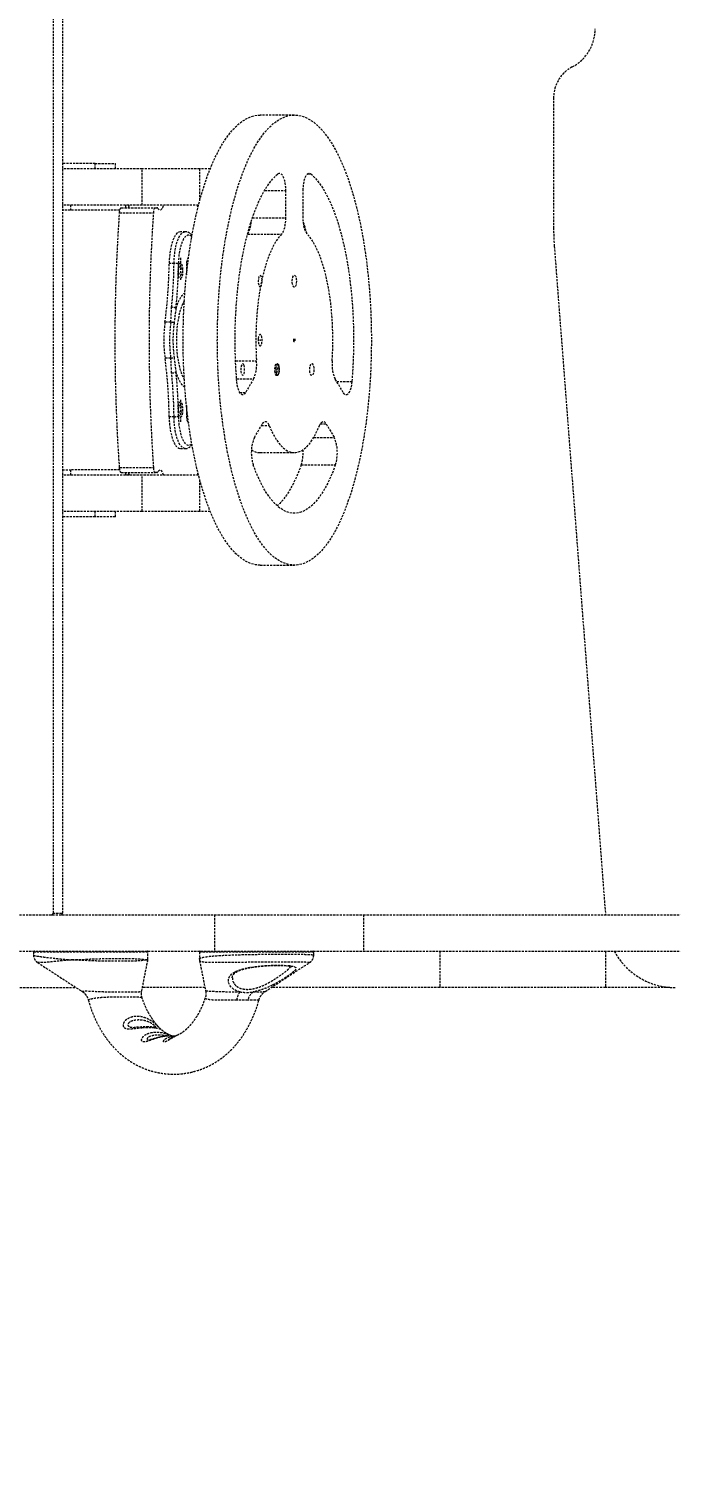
# Model space of a CAD drawing. Header units: millimetres. Extents: x -468 to 5922, y -120 to 5313.
# Drawn here: x 2694 to 3067, y 2125 to 2954 of the extents above; entities that cross this region are included whole.
import ezdxf

# ---------------------------------------------------------------- set-up
doc = ezdxf.new("R2010")
doc.units = ezdxf.units.MM
doc.linetypes.add('HIDDEN', pattern=[1.905, 1.27, -0.635])
doc.layers.add('DIKOM_ОБЬЕКТ', color=7, linetype='Continuous')
doc.layers.add('DIKOM_РАЗМЕР_ЗОНА', color=7, linetype='Continuous')
doc.styles.add('style1', font='arialbd.ttf', dxfattribs={"width": 0.8})
doc.dimstyles.new('1-50', dxfattribs={"dimtxt": 300, "dimasz": 200, "dimexe": 100, "dimexo": 0, "dimgap": 100, "dimtad": 1, "dimtxsty": 'style1', "dimcen": 200, "dimclrd": 7, "dimclre": 7, "dimclrt": 7, "dimadec": 1, "dimazin": 2, "dimtfac": 1, "dimtmove": 0, "dimatfit": 2, "dimfxl": 0, "dimlwd": 25, "dimlwe": 18, "dimarcsym": 0})

# ---------------------------------------------------------------- blocks, each defined once
blk = doc.blocks.new('*D38')
at = {"layer": 'Defpoints', "color": 0, "transparency": 16777216}
for p in [(4635.22, 5313.1), (-18.18, 679.1), (4922.12, 679.1)]:
    blk.add_point(p, dxfattribs=at)
at = {"layer": 'DIKOM_РАЗМЕР_ЗОНА', "color": 7, "lineweight": 18, "transparency": 16777216}
for p, q in [((4635.22, 5313.1), (-118.18, 5313.1)), ((4922.12, 679.1), (-118.18, 679.1))]:
    blk.add_line(p, q, dxfattribs=at)
at = {"layer": 'DIKOM_РАЗМЕР_ЗОНА', "color": 7, "lineweight": 25, "transparency": 16777216}
blk.add_line((-18.18, 5113.1), (-18.18, 879.1), dxfattribs=at)
at = {"layer": 'DIKOM_РАЗМЕР_ЗОНА', "color": 7, "transparency": 16777216}
for points in [[(-51.51, 5113.1), (15.15, 5113.1), (-18.18, 5313.1)], [(-51.51, 879.1), (15.15, 879.1), (-18.18, 679.1)]]:
    blk.add_solid(points, dxfattribs=at)
at = {"layer": 'DIKOM_РАЗМЕР_ЗОНА', "color": 7, "transparency": 16777216, "insert": (-271.35, 2810.16), "char_height": 300, "attachment_point": 5, "rotation": 90, "style": 'style1'}
blk.add_mtext('{\\fArial|b0|i0|c204|p34;4640}', dxfattribs=at)
blk = doc.blocks.new('*D41')
at = {"color": 7, "lineweight": 18, "transparency": 16777216}
for p, q in [((2007.82, 2400.1), (2007.82, 1603.72)), ((4422.12, 2400.1), (4422.12, 1603.72))]:
    blk.add_line(p, q, dxfattribs=at)
at = {"color": 7, "lineweight": 25, "transparency": 16777216}
blk.add_line((2207.82, 1703.72), (4222.12, 1703.72), dxfattribs=at)
at = {"color": 7, "transparency": 16777216}
for points in [[(2207.82, 1737.06), (2207.82, 1670.39), (2007.82, 1703.72)], [(4222.12, 1737.06), (4222.12, 1670.39), (4422.12, 1703.72)]]:
    blk.add_solid(points, dxfattribs=at)
at = {"layer": 'Defpoints', "color": 0, "transparency": 16777216}
for p in [(2007.82, 2400.1), (4422.12, 2400.1), (4422.12, 1703.72)]:
    blk.add_point(p, dxfattribs=at)
at = {"color": 7, "transparency": 16777216, "insert": (3233.45, 1956.89), "char_height": 300, "attachment_point": 5, "style": 'style1'}
blk.add_mtext('{\\fArial|b0|i0|c204|p34;2420}', dxfattribs=at)

msp = doc.modelspace()

# ---------------------------------------------------------------- linework, layer by layer
at = {"layer": 'DIKOM_ОБЬЕКТ', "color": 7, "linetype": 'HIDDEN', "lineweight": 15}
for p, q in [((2708.3, 3549.098), (2708.3, 2443.098)), ((2713.735, 3549.098), (2713.735, 2443.098)), ((2997.262, 2914.176), (2997.262, 2839.125)), ((2847.605, 2904.098), (2827.872, 2904.098)), ((2732.541, 2876.098), (2713.735, 2876.098)), ((2759.685, 2873.098), (2713.735, 2873.098)), ((2732.541, 2873.098), (2732.541, 2876.098)), ((2732.541, 2876.098), (2744.385, 2876.098)), ((2744.385, 2873.098), (2744.385, 2876.098)), ((2759.685, 2852.098), (2759.685, 2873.098)), ((2793.01, 2873.098), (2759.685, 2873.098)), ((2799.055, 2873.098), (2793.01, 2873.098)), ((2793.01, 2854.785), (2793.01, 2873.098)), ((2855.206, 2870.163), (2857.106, 2870.163)), ((2830.419, 2860.556), (2842.475, 2860.556)), ((2842.475, 2860.556), (2842.475, 2844.809)), ((2852.735, 2844.809), (2852.735, 2860.556)), ((2759.685, 2852.098), (2713.735, 2852.098)), ((2718.349, 2849.098), (2713.735, 2849.098)), ((2718.349, 2852.098), (2718.349, 2849.098)), ((2746.843, 2849.098), (2718.349, 2849.098)), ((2746.702, 2847.582), (2766.436, 2847.582)), ((2747.728, 2850.582), (2767.462, 2850.582)), ((2750.299, 2850.582), (2750.299, 2852.098)), ((2792.302, 2852.098), (2759.685, 2852.098)), ((2767.462, 2850.582), (2768.248, 2850.582)), ((2823.421, 2844.809), (2842.475, 2844.809)), ((2784.646, 2836.728), (2781.827, 2836.728)), ((2820.578, 2835.381), (2840.195, 2835.381)), ((2997.649, 2828.36), (3027.218, 2442.098)), ((2781.827, 2821.598), (2781.827, 2808.598)), ((2778.151, 2818.313), (2775.331, 2818.313)), ((2785.328, 2818.098), (2785.328, 2812.098)), ((2786.033, 2818.098), (2785.328, 2818.098)), ((2785.328, 2812.098), (2785.33, 2811.898)), ((2785.351, 2812.098), (2785.328, 2812.098)), ((2776.25, 2784.443), (2772.928, 2784.443)), ((2776.25, 2763.754), (2772.928, 2763.754)), ((2813.645, 2762.221), (2825.748, 2762.221)), ((2837.216, 2753.418), (2838.669, 2760.779)), ((2814.269, 2751.733), (2824.096, 2751.733)), ((2824.096, 2751.733), (2819.431, 2743.86)), ((2875.779, 2743.86), (2871.115, 2751.733)), ((2872.069, 2750.122), (2880.81, 2750.122)), ((2781.827, 2739.598), (2781.827, 2726.598)), ((2816.011, 2743.86), (2819.431, 2743.86)), ((2778.151, 2729.884), (2775.331, 2729.884)), ((2785.33, 2736.299), (2785.328, 2736.098)), ((2785.328, 2736.098), (2785.328, 2730.098)), ((2785.351, 2736.098), (2785.328, 2736.098)), ((2786.033, 2730.098), (2785.328, 2730.098)), ((2824.562, 2717.879), (2829.226, 2725.753)), ((2828.598, 2724.693), (2833.159, 2724.693)), ((2862.564, 2725.753), (2865.984, 2725.753)), ((2865.984, 2725.753), (2870.649, 2717.879)), ((2858.764, 2717.879), (2870.649, 2717.879)), ((2781.827, 2711.469), (2784.646, 2711.469)), ((2827.872, 2709.098), (2847.605, 2709.098)), ((2713.735, 2699.098), (2718.349, 2699.098)), ((2759.685, 2696.098), (2713.735, 2696.098)), ((2718.349, 2699.098), (2718.349, 2696.098)), ((2746.842, 2699.098), (2718.349, 2699.098)), ((2746.702, 2700.608), (2766.436, 2700.608)), ((2747.728, 2697.608), (2767.462, 2697.608)), ((2750.299, 2696.098), (2750.299, 2697.608)), ((2759.685, 2675.098), (2759.685, 2696.098)), ((2792.302, 2696.098), (2759.685, 2696.098)), ((2768.239, 2697.608), (2767.462, 2697.608)), ((2851.575, 2702.01), (2871.309, 2702.01)), ((2793.01, 2675.098), (2793.01, 2693.411)), ((2759.685, 2675.098), (2713.735, 2675.098)), ((2732.541, 2672.098), (2713.735, 2672.098)), ((2732.541, 2672.098), (2732.541, 2675.098)), ((2744.385, 2672.098), (2732.541, 2672.098)), ((2744.385, 2672.098), (2744.385, 2675.098)), ((2793.01, 2675.098), (2759.685, 2675.098)), ((2799.055, 2675.098), (2793.01, 2675.098)), ((2827.872, 2644.098), (2847.605, 2644.098)), ((2660.327, 2442.098), (2801.424, 2442.098)), ((2708.3, 2443.098), (2713.735, 2443.098)), ((2801.424, 2442.098), (2801.424, 2421.098)), ((2801.424, 2442.098), (2887.438, 2442.098)), ((2887.438, 2442.098), (2887.438, 2421.098)), ((2887.438, 2442.098), (3070.351, 2442.098)), ((2660.327, 2421.098), (2801.424, 2421.098)), ((2697.066, 2420.598), (2697.066, 2418.855)), ((2763.066, 2420.598), (2697.066, 2420.598)), ((2699.482, 2414.572), (2699.469, 2414.574)), ((2762.295, 2416.098), (2762.333, 2416.098)), ((2763.066, 2416.619), (2763.066, 2420.598)), ((2792.81, 2420.598), (2792.81, 2416.62)), ((2858.81, 2420.598), (2792.81, 2420.598)), ((2801.424, 2421.098), (2887.438, 2421.098)), ((2858.81, 2418.853), (2858.81, 2420.598)), ((2887.438, 2421.098), (3070.351, 2421.098)), ((2931.507, 2421.098), (2931.507, 2400.098)), ((3027.247, 2421.098), (3027.247, 2400.098)), ((2633.958, 2400.098), (2721.719, 2400.098)), ((2759.434, 2398.001), (2759.414, 2398.018)), ((2795.974, 2400.098), (2759.831, 2400.098)), ((2796.481, 2398.014), (2796.483, 2398.028)), ((2830.774, 2397.917), (2830.776, 2397.926)), ((2931.507, 2400.098), (2834.161, 2400.098)), ((3027.247, 2400.098), (2931.507, 2400.098)), ((3064.348, 2400.098), (3027.247, 2400.098)), ((3064.348, 2400.222), (3064.348, 2400.098)), ((3067.22, 2400.099), (3067.22, 2400.098)), ((2759.639, 2394.063), (2759.61, 2394.097)), ((2777.542, 2372.05), (2776.985, 2372.076)), ((2779.178, 2372.151), (2778.373, 2372.099))]:
    msp.add_line(p, q, dxfattribs=at)
at = {"layer": 'DIKOM_ОБЬЕКТ', "color": 7, "linetype": 'HIDDEN', "lineweight": 15, "flags": 128}
for points in [[(2789.366, 2709.098), (2788.264, 2715.03), (2787.269, 2721.12), (2786.383, 2727.353), (2785.609, 2733.712), (2784.949, 2740.18), (2784.405, 2746.74), (2783.978, 2753.373), (2783.669, 2760.062), (2783.479, 2766.789), (2783.409, 2773.536), (2783.459, 2780.284), (2783.629, 2787.016), (2783.918, 2793.712), (2784.325, 2800.356), (2784.85, 2806.929), (2785.491, 2813.414), (2786.246, 2819.792), (2787.113, 2826.048), (2788.091, 2832.163), (2789.175, 2838.122), (2790.364, 2843.908), (2791.653, 2849.506), (2793.041, 2854.901), (2794.522, 2860.077), (2796.094, 2865.022), (2797.751, 2869.722), (2799.489, 2874.165), (2801.303, 2878.337), (2803.19, 2882.229), (2805.142, 2885.828), (2807.156, 2889.127), (2809.226, 2892.116), (2811.347, 2894.786), (2813.511, 2897.131), (2815.715, 2899.145), (2817.951, 2900.821), (2820.214, 2902.156), (2822.498, 2903.145), (2824.796, 2903.787), (2827.102, 2904.079), (2827.872, 2904.098)], [(2809.099, 2709.098), (2807.997, 2715.03), (2807.002, 2721.12), (2806.117, 2727.353), (2805.343, 2733.712), (2804.683, 2740.18), (2804.138, 2746.74), (2803.711, 2753.373), (2803.402, 2760.062), (2803.213, 2766.789), (2803.143, 2773.536), (2803.193, 2780.284), (2803.363, 2787.016), (2803.652, 2793.712), (2804.059, 2800.356), (2804.584, 2806.929), (2805.225, 2813.414), (2805.98, 2819.792), (2806.847, 2826.048), (2807.824, 2832.163), (2808.909, 2838.122), (2810.097, 2843.908), (2811.387, 2849.506), (2812.774, 2854.901), (2814.256, 2860.077), (2815.827, 2865.022), (2817.484, 2869.722), (2819.222, 2874.165), (2821.037, 2878.337), (2822.923, 2882.229), (2824.876, 2885.828), (2826.89, 2889.127), (2828.96, 2892.116), (2831.08, 2894.786), (2833.245, 2897.131), (2835.448, 2899.145), (2837.685, 2900.821), (2839.948, 2902.156), (2842.231, 2903.145), (2844.529, 2903.787), (2846.836, 2904.079), (2849.144, 2904.021), (2851.448, 2903.612), (2853.742, 2902.854), (2856.02, 2901.749), (2858.275, 2900.3), (2860.501, 2898.511), (2862.692, 2896.386), (2864.842, 2893.932), (2866.946, 2891.155), (2868.998, 2888.062), (2870.992, 2884.661), (2872.924, 2880.963), (2874.787, 2876.977), (2876.576, 2872.713), (2878.288, 2868.184), (2879.917, 2863.401), (2881.458, 2858.377), (2882.909, 2853.126), (2884.264, 2847.662), (2885.521, 2841.999), (2886.675, 2836.154), (2887.724, 2830.141), (2888.665, 2823.977), (2889.495, 2817.679), (2890.212, 2811.263), (2890.814, 2804.747), (2891.3, 2798.148), (2891.668, 2791.485), (2891.918, 2784.775), (2892.047, 2778.036), (2892.057, 2771.286), (2891.948, 2764.544), (2891.718, 2757.827), (2891.37, 2751.155), (2890.904, 2744.544), (2890.321, 2738.013), (2889.622, 2731.58), (2888.811, 2725.261), (2887.889, 2719.073), (2886.857, 2713.034), (2885.72, 2707.16), (2884.481, 2701.466), (2883.142, 2695.967), (2881.707, 2690.68), (2880.18, 2685.617), (2878.565, 2680.793), (2876.867, 2676.22), (2875.09, 2671.912), (2873.239, 2667.878), (2871.319, 2664.131), (2869.335, 2660.681), (2867.292, 2657.536), (2865.196, 2654.706), (2863.053, 2652.197), (2860.868, 2650.017), (2858.648, 2648.171), (2856.397, 2646.665), (2854.123, 2645.503), (2851.832, 2644.687), (2849.529, 2644.22), (2847.22, 2644.103), (2844.913, 2644.337), (2842.613, 2644.92), (2840.327, 2645.852), (2838.06, 2647.129), (2835.819, 2648.749), (2833.61, 2650.707), (2831.438, 2652.997), (2829.31, 2655.614), (2827.231, 2658.55), (2825.207, 2661.797), (2823.244, 2665.348), (2821.346, 2669.191), (2819.519, 2673.318), (2817.768, 2677.716), (2816.097, 2682.374), (2814.512, 2687.279), (2813.015, 2692.418), (2811.612, 2697.777), (2810.305, 2703.343), (2809.099, 2709.098)], [(2814.401, 2750.122), (2813.961, 2756.111), (2813.647, 2762.167), (2813.461, 2768.267), (2813.403, 2774.39), (2813.474, 2780.511), (2813.672, 2786.608), (2813.997, 2792.658), (2814.449, 2798.639), (2815.025, 2804.528), (2815.723, 2810.302), (2816.541, 2815.941), (2817.476, 2821.423), (2818.523, 2826.727), (2819.679, 2831.834), (2820.941, 2836.724), (2822.302, 2841.379), (2823.758, 2845.782), (2825.304, 2849.916), (2826.933, 2853.766), (2828.64, 2857.317), (2830.418, 2860.555), (2832.261, 2863.469), (2834.161, 2866.048), (2836.111, 2868.282), (2838.105, 2870.163)], [(2838.105, 2870.163), (2838.796, 2870.528), (2839.498, 2870.472), (2840.182, 2869.997), (2840.818, 2869.125), (2841.38, 2867.89), (2841.843, 2866.346), (2842.189, 2864.557), (2842.403, 2862.6), (2842.475, 2860.556)], [(2852.735, 2860.556), (2852.808, 2862.6), (2853.021, 2864.557), (2853.367, 2866.346), (2853.83, 2867.89), (2854.392, 2869.125), (2855.028, 2869.997), (2855.712, 2870.472), (2856.414, 2870.528), (2857.106, 2870.163)], [(2857.106, 2870.163), (2859.099, 2868.282), (2861.05, 2866.048), (2862.95, 2863.469), (2864.792, 2860.555), (2866.57, 2857.317), (2868.277, 2853.766), (2869.906, 2849.916), (2871.452, 2845.782), (2872.908, 2841.379), (2874.27, 2836.724), (2875.531, 2831.834), (2876.687, 2826.727), (2877.735, 2821.423), (2878.669, 2815.941), (2879.487, 2810.302), (2880.185, 2804.528), (2880.761, 2798.639), (2881.213, 2792.658), (2881.539, 2786.608), (2881.737, 2780.511), (2881.807, 2774.39), (2881.749, 2768.267), (2881.563, 2762.167), (2881.249, 2756.111), (2880.81, 2750.122)], [(2746.702, 2700.608), (2745.935, 2712.732), (2745.307, 2724.923), (2744.817, 2737.168), (2744.467, 2749.454), (2744.257, 2761.768), (2744.187, 2774.095), (2744.257, 2786.422), (2744.467, 2798.736), (2744.817, 2811.022), (2745.307, 2823.268), (2745.935, 2835.459), (2746.702, 2847.582)], [(2746.702, 2847.582), (2746.722, 2848.167), (2746.78, 2848.73), (2746.875, 2849.249), (2747.003, 2849.703), (2747.158, 2850.076), (2747.336, 2850.354), (2747.528, 2850.524), (2747.728, 2850.582)], [(2752.27, 2851.72), (2751.399, 2851.983), (2750.299, 2852.098)], [(2766.436, 2700.608), (2765.669, 2712.732), (2765.04, 2724.923), (2764.551, 2737.168), (2764.201, 2749.454), (2763.99, 2761.768), (2763.92, 2774.095), (2763.99, 2786.422), (2764.201, 2798.736), (2764.551, 2811.022), (2765.04, 2823.268), (2765.669, 2835.459), (2766.436, 2847.582)], [(2766.436, 2847.582), (2766.455, 2848.167), (2766.514, 2848.73), (2766.609, 2849.249), (2766.736, 2849.703), (2766.892, 2850.076), (2767.069, 2850.354), (2767.262, 2850.524), (2767.462, 2850.582)], [(2768.734, 2850.223), (2769.299, 2849.559), (2769.9, 2849.276), (2770.507, 2849.387), (2771.091, 2849.889), (2771.622, 2850.755), (2772.075, 2851.943), (2772.121, 2852.098)], [(2791.533, 2852.098), (2791.589, 2851.909), (2791.986, 2850.852)], [(2842.475, 2844.809), (2842.434, 2843.276), (2842.314, 2841.78), (2842.117, 2840.355), (2841.847, 2839.036), (2841.512, 2837.852), (2841.118, 2836.834), (2840.676, 2836.003), (2840.195, 2835.381)], [(2855.016, 2835.381), (2854.535, 2836.003), (2854.092, 2836.834), (2853.699, 2837.852), (2853.363, 2839.036), (2853.093, 2840.355), (2852.896, 2841.78), (2852.776, 2843.276), (2852.735, 2844.809)], [(2781.827, 2836.728), (2780.92, 2836.542), (2780.031, 2835.988), (2779.177, 2835.077), (2778.375, 2833.826), (2777.64, 2832.26), (2776.988, 2830.41), (2776.43, 2828.311), (2775.977, 2826.006), (2775.64, 2823.538), (2775.423, 2820.957), (2775.331, 2818.313)], [(2778.151, 2818.313), (2778.242, 2820.957), (2778.459, 2823.538), (2778.797, 2826.006), (2779.249, 2828.311), (2779.807, 2830.41), (2780.459, 2832.26), (2781.194, 2833.826), (2781.996, 2835.077), (2782.85, 2835.988), (2783.739, 2836.542), (2784.646, 2836.728), (2784.67, 2836.728)], [(2788.382, 2833.838), (2787.794, 2834.318), (2786.951, 2834.683), (2786.099, 2834.683), (2785.256, 2834.318), (2784.441, 2833.598), (2783.67, 2832.537), (2782.96, 2831.158), (2782.327, 2829.49), (2781.784, 2827.57), (2781.343, 2825.439), (2781.014, 2823.142), (2780.802, 2820.729), (2780.714, 2818.251)], [(2840.195, 2835.381), (2838.656, 2833.599), (2837.167, 2831.488), (2835.736, 2829.059), (2834.37, 2826.325), (2833.078, 2823.301), (2831.867, 2820.005), (2830.742, 2816.455), (2829.711, 2812.67), (2828.779, 2808.671), (2827.952, 2804.481), (2827.233, 2800.122), (2826.628, 2795.619), (2826.138, 2790.997), (2825.768, 2786.281), (2825.518, 2781.497), (2825.391, 2776.673), (2825.387, 2771.834), (2825.507, 2767.008), (2825.748, 2762.221)], [(2869.462, 2762.221), (2869.704, 2767.008), (2869.823, 2771.834), (2869.819, 2776.673), (2869.692, 2781.497), (2869.443, 2786.281), (2869.072, 2790.997), (2868.583, 2795.619), (2867.977, 2800.122), (2867.259, 2804.481), (2866.431, 2808.671), (2865.499, 2812.67), (2864.468, 2816.455), (2863.344, 2820.005), (2862.132, 2823.301), (2860.84, 2826.325), (2859.475, 2829.059), (2858.043, 2831.488), (2856.554, 2833.599), (2855.016, 2835.381)], [(2786.483, 2821.596), (2786.317, 2821.545), (2785.927, 2821.129), (2785.608, 2820.348), (2785.4, 2819.295), (2785.328, 2818.098)], [(2780.682, 2816.122), (2780.903, 2817.325), (2781.265, 2818.189), (2781.712, 2818.582), (2782.177, 2818.445), (2782.588, 2817.799), (2782.884, 2816.742), (2783.018, 2815.434), (2782.971, 2814.075), (2782.75, 2812.872), (2782.389, 2812.008), (2781.941, 2811.615), (2781.477, 2811.751), (2781.065, 2812.398), (2780.77, 2813.455), (2780.635, 2814.763), (2780.682, 2816.122)], [(2780.682, 2814.122), (2780.903, 2815.325), (2781.265, 2816.189), (2781.712, 2816.582), (2782.177, 2816.445), (2782.588, 2815.799), (2782.884, 2814.742), (2783.018, 2813.434), (2782.971, 2812.075), (2782.75, 2810.872), (2782.389, 2810.008), (2781.941, 2809.615), (2781.477, 2809.751), (2781.065, 2810.398), (2780.77, 2811.455), (2780.635, 2812.763), (2780.682, 2814.122)], [(2828.197, 2804.99), (2828.579, 2805.591), (2828.853, 2806.573), (2828.978, 2807.787), (2828.935, 2809.049), (2828.729, 2810.166), (2828.393, 2810.968), (2827.978, 2811.333), (2827.547, 2811.206), (2827.165, 2810.606), (2826.89, 2809.624), (2826.765, 2808.41), (2826.809, 2807.148), (2827.014, 2806.031), (2827.35, 2805.229), (2827.765, 2804.863), (2828.197, 2804.99)], [(2846.569, 2806.348), (2846.43, 2807.427), (2846.42, 2808.579), (2846.537, 2809.679), (2846.77, 2810.607), (2847.094, 2811.264), (2847.473, 2811.577), (2847.867, 2811.514), (2848.232, 2811.08), (2848.529, 2810.323), (2848.726, 2809.326), (2848.802, 2808.195), (2848.748, 2807.054), (2848.57, 2806.026), (2848.287, 2805.222), (2847.931, 2804.73), (2847.539, 2804.604), (2847.155, 2804.856), (2846.819, 2805.459), (2846.569, 2806.348)], [(2779.299, 2792.472), (2780.061, 2794.756), (2780.906, 2796.772), (2781.825, 2798.494), (2782.805, 2799.899), (2783.833, 2800.969), (2784.401, 2801.401)], [(2784.095, 2796.841), (2783.958, 2796.615), (2783.094, 2794.954), (2782.302, 2793.01), (2781.592, 2790.811), (2780.975, 2788.386), (2780.458, 2785.767), (2780.048, 2782.991), (2779.752, 2780.094), (2779.572, 2777.117), (2779.512, 2774.098), (2779.572, 2771.08), (2779.752, 2768.102), (2780.048, 2765.206), (2780.458, 2762.43), (2780.975, 2759.811), (2781.592, 2757.386), (2782.302, 2755.187), (2783.094, 2753.243), (2783.958, 2751.582), (2784.095, 2751.356)], [(2826.762, 2774.847), (2826.749, 2773.549), (2826.906, 2772.334), (2827.21, 2771.388), (2827.616, 2770.855), (2828.06, 2770.815), (2828.475, 2771.275), (2828.799, 2772.165), (2828.981, 2773.35), (2828.995, 2774.648), (2828.837, 2775.863), (2828.533, 2776.809), (2828.128, 2777.342), (2827.684, 2777.382), (2827.268, 2776.922), (2826.945, 2776.032), (2826.762, 2774.847)], [(2847.309, 2773.598), (2847.266, 2773.968), (2847.275, 2774.357), (2847.334, 2774.707), (2847.434, 2774.964), (2847.561, 2775.09), (2847.694, 2775.064), (2847.813, 2774.892), (2847.901, 2774.598), (2847.944, 2774.229), (2847.936, 2773.84), (2847.877, 2773.49), (2847.776, 2773.232), (2847.65, 2773.107), (2847.517, 2773.132), (2847.397, 2773.305), (2847.309, 2773.598)], [(2784.401, 2746.796), (2783.833, 2747.228), (2782.805, 2748.298), (2781.825, 2749.703), (2780.906, 2751.425), (2780.061, 2753.441), (2779.299, 2755.725)], [(2818.559, 2759.475), (2818.19, 2760.143), (2817.762, 2760.346), (2817.34, 2760.056), (2816.988, 2759.315), (2816.76, 2758.237), (2816.69, 2756.985), (2816.789, 2755.751), (2817.043, 2754.722), (2817.412, 2754.054), (2817.84, 2753.85), (2818.262, 2754.141), (2818.614, 2754.882), (2818.842, 2755.96), (2818.912, 2757.212), (2818.812, 2758.446), (2818.559, 2759.475)], [(2836.498, 2755.348), (2836.36, 2756.427), (2836.349, 2757.579), (2836.466, 2758.679), (2836.7, 2759.607), (2837.024, 2760.264), (2837.403, 2760.577), (2837.796, 2760.514), (2838.161, 2760.08), (2838.458, 2759.323), (2838.656, 2758.326), (2838.731, 2757.195), (2838.677, 2756.054), (2838.499, 2755.026), (2838.217, 2754.222), (2837.86, 2753.73), (2837.468, 2753.604), (2837.084, 2753.856), (2836.748, 2754.459), (2836.498, 2755.348)], [(2836.859, 2757.83), (2836.846, 2756.562), (2837, 2755.376), (2837.297, 2754.453), (2837.692, 2753.932), (2838.126, 2753.893), (2838.531, 2754.342), (2838.847, 2755.211), (2839.025, 2756.367), (2839.039, 2757.635), (2838.885, 2758.821), (2838.588, 2759.744), (2838.192, 2760.265), (2837.759, 2760.304), (2837.353, 2759.855), (2837.037, 2758.986), (2836.859, 2757.83)], [(2856.639, 2755.348), (2856.501, 2756.427), (2856.49, 2757.579), (2856.608, 2758.679), (2856.841, 2759.607), (2857.165, 2760.264), (2857.544, 2760.577), (2857.938, 2760.514), (2858.303, 2760.08), (2858.6, 2759.323), (2858.797, 2758.326), (2858.873, 2757.195), (2858.818, 2756.054), (2858.641, 2755.026), (2858.358, 2754.222), (2858.002, 2753.73), (2857.61, 2753.604), (2857.225, 2753.856), (2856.89, 2754.459), (2856.639, 2755.348)], [(2819.431, 2743.86), (2818.79, 2743.021), (2818.103, 2742.583), (2817.401, 2742.564), (2816.712, 2742.966), (2816.065, 2743.77), (2815.489, 2744.945), (2815.006, 2746.438), (2814.638, 2748.189), (2814.401, 2750.122)], [(2880.81, 2750.122), (2880.572, 2748.189), (2880.204, 2746.438), (2879.722, 2744.945), (2879.145, 2743.77), (2878.499, 2742.966), (2877.81, 2742.564), (2877.107, 2742.583), (2876.42, 2743.021), (2875.779, 2743.86)], [(2780.682, 2734.122), (2780.903, 2735.325), (2781.265, 2736.189), (2781.712, 2736.582), (2782.177, 2736.445), (2782.588, 2735.799), (2782.884, 2734.742), (2783.018, 2733.434), (2782.971, 2732.075), (2782.75, 2730.872), (2782.389, 2730.008), (2781.941, 2729.615), (2781.477, 2729.751), (2781.065, 2730.398), (2780.77, 2731.455), (2780.635, 2732.763), (2780.682, 2734.122)], [(2780.707, 2736.099), (2780.923, 2737.276), (2781.277, 2738.121), (2781.714, 2738.506), (2782.169, 2738.372), (2782.571, 2737.74), (2782.86, 2736.706), (2782.992, 2735.427), (2782.946, 2734.098), (2782.73, 2732.921), (2782.376, 2732.076), (2781.939, 2731.691), (2781.484, 2731.825), (2781.082, 2732.457), (2780.793, 2733.491), (2780.661, 2734.77), (2780.707, 2736.099)], [(2775.331, 2729.884), (2775.423, 2727.24), (2775.64, 2724.659), (2775.977, 2722.191), (2776.43, 2719.885), (2776.988, 2717.787), (2777.64, 2715.937), (2778.375, 2714.371), (2779.177, 2713.12), (2780.031, 2712.209), (2780.92, 2711.654), (2781.827, 2711.469)], [(2784.622, 2711.469), (2783.739, 2711.654), (2782.85, 2712.209), (2781.996, 2713.12), (2781.194, 2714.371), (2780.459, 2715.937), (2779.807, 2717.787), (2779.249, 2719.885), (2778.797, 2722.191), (2778.459, 2724.659), (2778.242, 2727.24), (2778.151, 2729.884)], [(2780.714, 2729.946), (2780.802, 2727.468), (2781.014, 2725.055), (2781.343, 2722.758), (2781.784, 2720.626), (2782.327, 2718.706), (2782.96, 2717.039), (2783.67, 2715.66), (2784.441, 2714.599), (2785.256, 2713.878), (2786.099, 2713.514), (2786.951, 2713.514), (2787.794, 2713.878), (2788.382, 2714.359)], [(2785.328, 2730.098), (2785.4, 2728.901), (2785.608, 2727.849), (2785.927, 2727.067), (2786.317, 2726.652), (2786.483, 2726.601)], [(2829.226, 2725.753), (2829.7, 2726.417), (2830.203, 2726.86), (2830.724, 2727.073), (2831.25, 2727.05), (2831.768, 2726.792), (2832.267, 2726.305), (2832.734, 2725.599), (2833.159, 2724.693)], [(2833.159, 2724.693), (2834.456, 2721.688), (2835.826, 2718.973), (2837.261, 2716.564), (2838.753, 2714.473), (2840.295, 2712.713), (2841.877, 2711.293), (2843.491, 2710.221), (2845.127, 2709.503), (2846.778, 2709.143), (2848.433, 2709.143), (2850.083, 2709.503), (2851.72, 2710.221), (2853.333, 2711.293), (2854.916, 2712.713), (2856.457, 2714.473), (2857.95, 2716.564), (2859.385, 2718.973), (2860.755, 2721.688), (2862.052, 2724.693)], [(2862.052, 2724.693), (2862.476, 2725.599), (2862.944, 2726.305), (2863.442, 2726.792), (2863.96, 2727.05), (2864.486, 2727.073), (2865.007, 2726.86), (2865.51, 2726.417), (2865.984, 2725.753)], [(2827.872, 2644.098), (2827.487, 2644.103), (2825.18, 2644.337), (2822.88, 2644.92), (2820.593, 2645.852), (2818.326, 2647.129), (2816.085, 2648.749), (2813.876, 2650.707), (2811.704, 2652.997), (2809.576, 2655.614), (2807.498, 2658.55), (2805.474, 2661.797), (2803.511, 2665.348), (2801.613, 2669.191), (2799.786, 2673.318), (2798.035, 2677.716), (2796.364, 2682.374), (2794.778, 2687.279), (2793.281, 2692.418), (2791.878, 2697.777), (2790.572, 2703.343), (2789.366, 2709.098)], [(2747.728, 2697.608), (2747.528, 2697.666), (2747.336, 2697.837), (2747.158, 2698.114), (2747.003, 2698.487), (2746.875, 2698.942), (2746.78, 2699.46), (2746.722, 2700.023), (2746.702, 2700.608)], [(2752.272, 2696.478), (2751.399, 2696.214), (2750.299, 2696.098)], [(2767.462, 2697.608), (2767.262, 2697.666), (2767.069, 2697.837), (2766.892, 2698.114), (2766.736, 2698.487), (2766.609, 2698.942), (2766.514, 2699.46), (2766.455, 2700.023), (2766.436, 2700.608)], [(2772.123, 2696.098), (2772.072, 2696.268), (2771.618, 2697.455), (2771.086, 2698.32), (2770.502, 2698.819), (2769.894, 2698.927), (2769.293, 2698.64), (2768.728, 2697.971)], [(2791.985, 2697.349), (2791.589, 2696.294), (2791.531, 2696.098)], [(2871.309, 2702.01), (2869.755, 2697.902), (2868.118, 2694.081), (2866.404, 2690.559), (2864.62, 2687.351), (2862.772, 2684.468), (2860.867, 2681.921), (2858.912, 2679.721), (2856.914, 2677.874), (2854.882, 2676.388), (2852.823, 2675.269), (2850.743, 2674.52), (2848.653, 2674.145), (2846.558, 2674.145), (2844.467, 2674.52), (2842.388, 2675.269), (2840.328, 2676.388), (2838.296, 2677.874), (2836.299, 2679.721), (2834.344, 2681.921), (2832.439, 2684.468), (2830.59, 2687.351), (2828.806, 2690.559), (2827.092, 2694.081), (2825.455, 2697.902), (2823.901, 2702.01)], [(2851.575, 2702.01), (2850.022, 2697.902), (2848.385, 2694.081), (2846.671, 2690.559), (2844.886, 2687.351), (2843.038, 2684.468), (2841.133, 2681.921), (2839.178, 2679.721), (2837.738, 2678.35)], [(2816.146, 2397.632), (2815.575, 2397.775), (2813.855, 2398.399), (2812.386, 2399.241), (2811.121, 2400.353), (2810.205, 2401.63), (2809.618, 2403.226), (2809.578, 2404.874), (2810.181, 2406.543), (2811.519, 2408.096), (2811.609, 2408.171), (2813.514, 2409.396), (2816.074, 2410.449), (2818.754, 2411.203), (2821.845, 2411.824), (2824.946, 2412.276), (2828.255, 2412.626), (2831.457, 2412.865), (2834.68, 2413.018), (2837.646, 2413.082), (2840.454, 2413.065), (2842.871, 2412.967), (2844.971, 2412.78), (2846.584, 2412.508), (2847.758, 2412.125), (2848.403, 2411.642), (2848.541, 2411.017), (2848.168, 2410.269), (2847.284, 2409.344), (2845.948, 2408.267), (2845.948, 2408.267)]]:
    msp.add_lwpolyline(points, dxfattribs=at)
at = {"layer": 'DIKOM_ОБЬЕКТ', "color": 7, "linetype": 'HIDDEN', "lineweight": 15}
for centre, radius, start, end in [((2996.262, 2953.976), 25, 297.818139, 0), ((3017.262, 2914.176), 20, 117.818139, 180), ((2744.327, 2854.338), 8.366, 333.31971, 344.469891), ((2768.159, 2849.953), 0.636, 25.194919, 81.991623), ((2809.689, 2842.513), 12.958, 327.586636, 359.811558), ((2714.758, 2798.346), 144.951, 14.879325, 17.722482), ((3147.262, 2839.125), 150, 180, 184.115468), ((2500.961, 2820.765), 274.381, 352.393048, 359.48794), ((2496.704, 2821.085), 281.46, 354.28136, 359.435743), ((2778.441, 2776.995), 41.319, 86.847006, 90.402787), ((2493.588, 2821.082), 287.139, 354.281738, 359.435218), ((2777.021, 2788.239), 4.807, 61.715558, 93.072056), ((2851.129, 2774.098), 78.883, 172.464456, 187.535544), ((2854.457, 2774.098), 78.888, 172.464899, 187.535101), ((2776.27, 2779.24), 5.203, 68.277782, 90.216788), ((2853.595, 2774.098), 76.056, 172.463496, 187.536504), ((2500.962, 2727.432), 274.381, 0.512058, 7.606954), ((2776.27, 2768.958), 5.204, 269.784576, 291.720853), ((2805.432, 2760.048), 20.432, 335.986742, 6.104795), ((2889.778, 2760.048), 20.432, 173.895205, 204.013258), ((2777.021, 2759.958), 4.807, 266.926786, 298.2856), ((2496.704, 2727.112), 281.461, 0.564259, 5.718633), ((2493.588, 2727.115), 287.14, 0.564781, 5.718256), ((2778.44, 2771.235), 41.352, 269.598296, 273.151246), ((2845.212, 2709.071), 22.45, 156.901288, 198.333403), ((2849.788, 2709.063), 22.647, 341.85473, 22.90972), ((2828.066, 2718.017), 8.921, 234.549976, 268.750769), ((2828.947, 2709.052), 23.699, 342.713099, 4.108819), ((2744.283, 2693.849), 8.412, 15.506421, 26.540711), ((2768.149, 2698.241), 0.639, 278.10376, 334.985177), ((2707.317, 2443.082), 0.983, 271.016369, 0.977717), ((2712.752, 2443.082), 0.983, 271.009217, 0.977801), ((2697.566, 2420.598), 0.5, 90, 180), ((2762.566, 2420.598), 0.5, 0, 90), ((2793.31, 2420.598), 0.5, 90, 180), ((2858.31, 2420.598), 0.5, 0, 90), ((3067.488, 2440.098), 40, 208.35935, 270), ((2825.302, 2391.412), 11.068, 145.810715, 172.93923), ((2829.235, 2390.696), 8.757, 127.631224, 166.289232)]:
    msp.add_arc(centre, radius, start, end, dxfattribs=at)
for points, knots in [([(2788.553, 2834.481), (2788.446, 2834.633), (2788.076, 2835.16), (2787.335, 2835.808), (2786.34, 2836.401), (2785.435, 2836.71), (2784.88, 2836.692), (2784.688, 2836.686)], [0, 0, 0, 0, 0.1133476, 0.3921416, 0.6422603, 0.8761226, 1, 1, 1, 1]), ([(2776.25, 2784.443), (2776.298, 2784.83), (2776.498, 2786.437), (2776.549, 2789.283), (2776.692, 2791.786), (2776.763, 2793.039)], [0, 0, 0, 0, 0.1368327, 0.5681727, 1, 1, 1, 1]), ([(2779.299, 2792.472), (2779.121, 2791.296), (2778.764, 2788.942), (2778.47, 2786.123), (2778.25, 2784.482), (2778.196, 2784.074)], [0, 0, 0, 0, 0.428532, 0.8579797, 1, 1, 1, 1]), ([(2776.763, 2755.158), (2776.729, 2755.556), (2776.586, 2757.21), (2776.6, 2760.082), (2776.367, 2762.529), (2776.25, 2763.754)], [0, 0, 0, 0, 0.1368478, 0.568204, 1, 1, 1, 1]), ([(2778.196, 2764.123), (2778.353, 2762.881), (2778.668, 2760.391), (2778.972, 2757.626), (2779.238, 2756.079), (2779.299, 2755.725)], [0, 0, 0, 0, 0.4345718, 0.8706364, 1, 1, 1, 1]), ([(2784.604, 2711.511), (2784.8, 2711.501), (2785.369, 2711.472), (2786.282, 2711.77), (2787.263, 2712.336), (2788.021, 2712.99), (2788.417, 2713.525), (2788.56, 2713.719)], [0, 0, 0, 0, 0.1239432, 0.3598769, 0.597997, 0.8544591, 1, 1, 1, 1]), ([(2697.07, 2418.864), (2697.069, 2418.855), (2697.02, 2418.439), (2697.188, 2417.643), (2697.556, 2416.596), (2698.104, 2415.741), (2698.713, 2415.093), (2699.195, 2414.708), (2699.422, 2414.576), (2699.468, 2414.55)], [0, 0, 0, 0, 0.0047739, 0.2296928, 0.4328457, 0.6202166, 0.7951495, 0.9588715, 1, 1, 1, 1]), ([(2697.159, 2418.855), (2697.132, 2418.838), (2697.001, 2418.758), (2697.722, 2418.566), (2699.308, 2418.27), (2701.868, 2417.902), (2705.127, 2417.484), (2708.981, 2417.031), (2711.88, 2416.732), (2714.689, 2416.471), (2716.309, 2416.33), (2718.221, 2416.189), (2718.872, 2416.136), (2719.286, 2416.114), (2719.415, 2416.099), (2719.454, 2416.099), (2719.469, 2416.099)], [0, 0, 0, 0, 0.0364737, 0.1722746, 0.3080765, 0.4444923, 0.5809098, 0.7079538, 0.8350013, 0.8392626, 0.9462199, 0.9668733, 0.9899589, 0.9970146, 0.9988757, 1, 1, 1, 1]), ([(2699.453, 2414.55), (2704.041, 2411.575), (2712.644, 2405.997), (2721.121, 2400.488), (2725.077, 2397.917)], [0, 0, 0, 0, 0.5332592, 1, 1, 1, 1]), ([(2719.469, 2416.099), (2719.453, 2416.097), (2719.332, 2416.081), (2719.1, 2416.074), (2718.684, 2416.038), (2718.127, 2415.996), (2717.161, 2415.917), (2715.553, 2415.778), (2714.224, 2415.65), (2711.954, 2415.422), (2709.139, 2415.117), (2705.631, 2414.767), (2702.813, 2414.578), (2700.841, 2414.52), (2699.657, 2414.53), (2699.537, 2414.559), (2699.482, 2414.572)], [0, 0, 0, 0, 0.00128526, 0.01029111, 0.01955497, 0.03653883, 0.05785886, 0.10278543, 0.17774875, 0.17934213, 0.31743868, 0.46061471, 0.60208696, 0.74761568, 0.88419007, 1, 1, 1, 1]), ([(2719.469, 2416.099), (2719.485, 2416.101), (2721.173, 2416.291), (2724.663, 2416.274), (2730.03, 2416.692), (2735.47, 2416.816), (2741.011, 2416.942), (2746.25, 2416.979), (2750.999, 2416.938), (2755.017, 2416.832), (2758.315, 2416.661), (2760.429, 2416.465), (2761.513, 2416.285), (2761.955, 2416.193), (2762.144, 2416.146), (2762.232, 2416.124), (2762.275, 2416.112), (2762.291, 2416.111), (2762.295, 2416.11)], [0, 0, 0, 0, 0.0009336, 0.0969819, 0.1930495, 0.2919787, 0.3909087, 0.5008055, 0.6008752, 0.7009466, 0.8010426, 0.9011384, 0.9534751, 0.977702, 0.9895828, 0.9958828, 0.9988802, 1, 1, 1, 1]), ([(2762.295, 2416.098), (2762.291, 2416.096), (2762.275, 2416.089), (2762.232, 2416.078), (2762.143, 2416.054), (2761.955, 2416.009), (2761.519, 2415.917), (2760.467, 2415.757), (2758.418, 2415.557), (2755.186, 2415.402), (2751.183, 2415.308), (2746.422, 2415.269), (2741.143, 2415.306), (2735.563, 2415.405), (2730.114, 2415.558), (2725.593, 2415.77), (2722.104, 2415.919), (2720.358, 2416.086), (2719.484, 2416.099), (2719.469, 2416.099)], [0, 0, 0, 0, 0.0011286, 0.0041373, 0.0104483, 0.022341, 0.0465838, 0.098901, 0.1975276, 0.298956, 0.3975336, 0.499174, 0.609089, 0.7065398, 0.8068936, 0.901803, 0.9503194, 0.999121, 1, 1, 1, 1]), ([(2759.479, 2398.001), (2760.062, 2400.957), (2761.241, 2406.945), (2762.384, 2412.676), (2762.962, 2415.577)], [0, 0, 0, 0, 0.493742, 1, 1, 1, 1]), ([(2762.333, 2416.098), (2762.336, 2416.1), (2762.433, 2416.15), (2762.759, 2416.234), (2763.065, 2416.424), (2763.023, 2416.573), (2763.01, 2416.619)], [0, 0, 0, 0, 0.0074272, 0.2015367, 0.755788, 1, 1, 1, 1]), ([(2762.91, 2415.589), (2762.932, 2415.62), (2763.037, 2415.762), (2762.757, 2415.906), (2762.435, 2416.076), (2762.336, 2416.086), (2762.333, 2416.087)], [0, 0, 0, 0, 0.16715884, 0.78017454, 0.99199744, 1, 1, 1, 1]), ([(2762.928, 2415.587), (2762.985, 2415.799), (2763.077, 2416.14), (2763.044, 2416.489), (2763.032, 2416.621)], [0, 0, 0, 0, 0.624174, 1, 1, 1, 1]), ([(2792.887, 2416.621), (2792.864, 2416.652), (2792.73, 2416.834), (2793.454, 2417.218), (2795.128, 2417.688), (2797.783, 2418.095), (2801.124, 2418.423), (2805.205, 2418.694), (2809.829, 2418.909), (2814.952, 2419.081), (2820.336, 2419.213), (2825.925, 2419.312), (2831.461, 2419.381), (2836.887, 2419.422), (2841.766, 2419.436), (2846.227, 2419.425), (2850.178, 2419.391), (2853.589, 2419.328), (2856.255, 2419.236), (2857.981, 2419.109), (2858.815, 2418.984), (2858.721, 2418.882), (2858.692, 2418.852)], [0, 0, 0, 0, 0.011781, 0.0680887, 0.1262346, 0.17909, 0.2334709, 0.286318, 0.3406942, 0.393538, 0.4479125, 0.5007548, 0.555127, 0.607971, 0.6623459, 0.7093172, 0.7621734, 0.8165624, 0.8694338, 0.923839, 0.9767604, 1, 1, 1, 1]), ([(2792.844, 2416.623), (2792.832, 2416.465), (2792.803, 2416.113), (2792.898, 2415.774), (2792.951, 2415.587)], [0, 0, 0, 0, 0.4493541, 1, 1, 1, 1]), ([(2792.914, 2415.574), (2793.499, 2412.637), (2794.682, 2406.687), (2795.819, 2400.925), (2796.394, 2398.009)], [0, 0, 0, 0, 0.4937581, 1, 1, 1, 1]), ([(2856.408, 2414.571), (2856.396, 2414.585), (2856.369, 2414.617), (2855.364, 2414.672), (2853.603, 2414.722), (2851.115, 2414.765), (2847.941, 2414.796), (2844.349, 2414.813), (2840.315, 2414.818), (2835.925, 2414.812), (2831.082, 2414.791), (2826.038, 2414.758), (2820.993, 2414.714), (2815.999, 2414.662), (2811.239, 2414.605), (2806.769, 2414.552), (2802.731, 2414.519), (2799.191, 2414.536), (2796.263, 2414.649), (2794.11, 2414.922), (2793.04, 2415.284), (2792.986, 2415.517), (2792.97, 2415.591)], [0, 0, 0, 0, 0.0438463, 0.0961561, 0.1465599, 0.1982691, 0.2483549, 0.2997637, 0.3441404, 0.3941484, 0.4454835, 0.4957006, 0.5472374, 0.5979142, 0.6498915, 0.7013867, 0.754159, 0.8071102, 0.8614277, 0.9164481, 0.973459, 1, 1, 1, 1]), ([(2830.782, 2397.905), (2835.363, 2400.879), (2843.956, 2406.458), (2852.447, 2411.97), (2856.412, 2414.544)], [0, 0, 0, 0, 0.5330014, 1, 1, 1, 1]), ([(2856.421, 2414.553), (2856.623, 2414.691), (2857.055, 2414.984), (2857.734, 2415.683), (2858.318, 2416.597), (2858.728, 2417.677), (2858.779, 2418.453), (2858.804, 2418.839)], [0, 0, 0, 0, 0.1707987, 0.3649477, 0.5718302, 0.7870629, 1, 1, 1, 1]), ([(2811.805, 2405.767), (2811.799, 2405.926), (2811.782, 2406.369), (2812.013, 2407), (2812.468, 2407.734), (2813.037, 2408.315), (2813.751, 2408.868), (2814.671, 2409.428), (2816.023, 2410.051), (2817.625, 2410.614), (2819.451, 2411.113), (2821.459, 2411.547), (2823.627, 2411.917), (2825.913, 2412.226), (2828.266, 2412.476), (2830.649, 2412.669), (2833.012, 2412.809), (2835.31, 2412.898), (2837.502, 2412.937), (2839.541, 2412.928), (2841.382, 2412.872), (2842.988, 2412.77), (2844.314, 2412.626), (2845.279, 2412.454), (2845.872, 2412.296), (2846.155, 2412.169), (2846.141, 2412.177), (2846.137, 2412.18)], [0, 0, 0, 0, 0.0297436, 0.0826633, 0.1293371, 0.1696215, 0.1921544, 0.2337715, 0.2758886, 0.3182365, 0.3601986, 0.4027841, 0.4459175, 0.489053, 0.5328046, 0.5764668, 0.6202819, 0.6643142, 0.7080491, 0.7519682, 0.7953502, 0.8383029, 0.8806202, 0.92111, 0.954945, 0.9844917, 1, 1, 1, 1]), ([(2811.83, 2405.766), (2811.817, 2405.52), (2811.778, 2404.736), (2812.181, 2403.503), (2812.942, 2402.159), (2813.96, 2401.077), (2815.235, 2400.212), (2816.725, 2399.573), (2818.483, 2399.18), (2820.534, 2399.043), (2822.846, 2399.233), (2824.559, 2399.589), (2826.299, 2400.058), (2828.072, 2400.649), (2830.838, 2401.845), (2833.714, 2403.38), (2836.543, 2405.13), (2839.072, 2406.833), (2840.722, 2408.02), (2842.141, 2409.082), (2843.358, 2410.034), (2844.581, 2411.126), (2845.319, 2411.904), (2845.477, 2412.267), (2845.525, 2412.377)], [0, 0, 0, 0, 0.0271422, 0.0861429, 0.1345013, 0.1828229, 0.2252476, 0.2676377, 0.3103937, 0.353129, 0.400641, 0.4481856, 0.4513455, 0.5005794, 0.5498734, 0.6148289, 0.6798465, 0.7405915, 0.8013109, 0.816094, 0.8703385, 0.9245611, 0.9770815, 1, 1, 1, 1]), ([(2845.948, 2408.267), (2845.38, 2407.856), (2844.66, 2407.335), (2843.067, 2406.27), (2841.224, 2405.079), (2838.342, 2403.379), (2836.257, 2402.16), (2835.076, 2401.612), (2835.063, 2401.606)], [0, 0, 0, 0, 0.2154318, 0.2729782, 0.5056658, 0.7450791, 0.997221, 1, 1, 1, 1]), ([(2725.082, 2397.925), (2725.073, 2397.928), (2724.967, 2397.957), (2725.153, 2398.044), (2726.071, 2398.16), (2728.321, 2398.169), (2731.45, 2398.011), (2734.815, 2397.837), (2737.968, 2397.734), (2740.978, 2397.673), (2744.291, 2397.641), (2747.498, 2397.634), (2750.62, 2397.631), (2753.334, 2397.623), (2755.742, 2397.638), (2757.61, 2397.691), (2758.889, 2397.804), (2759.521, 2397.941), (2759.442, 2397.996), (2759.434, 2398.001)], [0, 0, 0, 0, 0.004149, 0.0461364, 0.1139053, 0.1800202, 0.256036, 0.336866, 0.3895719, 0.4434776, 0.5131999, 0.5852755, 0.6412255, 0.7197802, 0.7840326, 0.8501744, 0.919876, 0.9925037, 1, 1, 1, 1]), ([(2725.076, 2397.896), (2725.22, 2397.806), (2725.679, 2397.52), (2726.516, 2396.771), (2727.409, 2395.717), (2728.153, 2394.413), (2728.578, 2393.469), (2728.681, 2392.943), (2728.689, 2392.902)], [0, 0, 0, 0, 0.0987307, 0.3148436, 0.5466675, 0.7589505, 0.9812282, 1, 1, 1, 1]), ([(2759.738, 2394.106), (2759.734, 2394.117), (2759.599, 2394.446), (2759.413, 2395.304), (2759.256, 2396.632), (2759.375, 2397.554), (2759.432, 2398.001)], [0, 0, 0, 0, 0.008508, 0.2630978, 0.6422607, 1, 1, 1, 1]), ([(2796.439, 2398.005), (2796.473, 2397.86), (2796.604, 2397.294), (2796.594, 2396.107), (2796.457, 2394.913), (2796.188, 2394.261), (2796.129, 2394.117)], [0, 0, 0, 0, 0.123608, 0.4827609, 0.8856308, 1, 1, 1, 1]), ([(2796.483, 2398.028), (2796.463, 2398.057), (2796.409, 2398.136), (2797.087, 2398.177), (2798.24, 2398.131), (2799.486, 2398.065), (2800.989, 2397.981), (2802.3, 2397.919), (2804.006, 2397.849), (2806.181, 2397.776), (2808.872, 2397.716), (2812.255, 2397.661), (2814.533, 2397.644), (2816.146, 2397.632)], [0, 0, 0, 0, 0.07197404, 0.19801358, 0.27044923, 0.34568302, 0.41514615, 0.48681035, 0.51318744, 0.62255786, 0.73640852, 0.81331372, 1, 1, 1, 1]), ([(2816.146, 2397.632), (2817.226, 2397.488), (2819.63, 2397.167), (2822.375, 2397.466), (2823.888, 2397.631)], [0, 0, 0, 0, 0.4488599, 1, 1, 1, 1]), ([(2835.063, 2401.606), (2833.886, 2401.032), (2831.811, 2400.021), (2828.628, 2398.821), (2826.061, 2398.058), (2824.482, 2397.748), (2823.888, 2397.631)], [0, 0, 0, 0, 0.3314541, 0.5845351, 0.8439105, 1, 1, 1, 1]), ([(2823.888, 2397.631), (2824.593, 2397.638), (2826.014, 2397.65), (2827.833, 2397.685), (2829.375, 2397.739), (2830.325, 2397.814), (2830.774, 2397.878), (2830.774, 2397.913), (2830.774, 2397.917)], [0, 0, 0, 0, 0.2009706, 0.4051594, 0.6113004, 0.8233625, 0.9775919, 1, 1, 1, 1]), ([(2827.188, 2392.889), (2827.24, 2393.106), (2827.428, 2393.875), (2828.052, 2395.084), (2828.983, 2396.391), (2829.978, 2397.327), (2830.559, 2397.766), (2830.774, 2397.896), (2830.789, 2397.906)], [0, 0, 0, 0, 0.10269424, 0.36480777, 0.61296156, 0.84738906, 0.98911585, 1, 1, 1, 1]), ([(2728.702, 2392.916), (2728.697, 2392.913), (2728.685, 2392.909), (2728.7, 2392.908), (2728.708, 2392.907)], [0, 0, 0, 0, 0.4616345, 1, 1, 1, 1]), ([(2759.61, 2394.097), (2759.577, 2394.167), (2759.466, 2394.397), (2758.194, 2394.529), (2756.367, 2394.613), (2754.148, 2394.644), (2751.501, 2394.643), (2748.289, 2394.638), (2744.969, 2394.618), (2741.602, 2394.557), (2738.57, 2394.451), (2735.581, 2394.276), (2732.578, 2393.955), (2730.194, 2393.466), (2728.873, 2393.082), (2728.759, 2392.971), (2728.702, 2392.916)], [0, 0, 0, 0, 0.042479, 0.1405299, 0.2052642, 0.2700193, 0.3623322, 0.4282988, 0.5109469, 0.593564, 0.6533857, 0.713138, 0.7975699, 0.8719373, 0.9358083, 1, 1, 1, 1]), ([(2728.759, 2392.928), (2729.023, 2391.925), (2729.845, 2388.806), (2731.642, 2384.141), (2733.987, 2379.02), (2736.523, 2374.526), (2739.195, 2370.538), (2741.971, 2367.038), (2744.65, 2364.155), (2746.906, 2362.04), (2748.891, 2360.366), (2750.909, 2358.821), (2753.301, 2357.199), (2756.016, 2355.605), (2759.507, 2353.869), (2763.545, 2352.307), (2768.126, 2351.079), (2772.258, 2350.391), (2776.183, 2350.083), (2780.056, 2350.089), (2784.241, 2350.461), (2788.25, 2351.205), (2791.806, 2352.19), (2794.713, 2353.222), (2797.265, 2354.317), (2799.592, 2355.477), (2801.667, 2356.656), (2803.68, 2357.935), (2805.623, 2359.308), (2807.442, 2360.74), (2808.935, 2362.027), (2810.055, 2363.062), (2811.126, 2364.103), (2812.337, 2365.349), (2813.925, 2367.118), (2815.79, 2369.41), (2817.902, 2372.332), (2820.152, 2375.913), (2822.43, 2380.155), (2824.581, 2385.05), (2826.188, 2389.342), (2826.913, 2392.106), (2827.124, 2392.91)], [0, 0, 0, 0, 0.01838594, 0.05717527, 0.09385562, 0.12843247, 0.16247351, 0.19560037, 0.22606044, 0.25046852, 0.26636193, 0.28528139, 0.30798601, 0.33198122, 0.35662186, 0.39586124, 0.42886614, 0.46092323, 0.48633151, 0.51357768, 0.54392599, 0.57714362, 0.60215534, 0.62480968, 0.64538779, 0.66413161, 0.6832294, 0.69981725, 0.71902589, 0.73782139, 0.75241299, 0.76339171, 0.77184483, 0.78639278, 0.80424807, 0.8266969, 0.85319198, 0.883092, 0.9156427, 0.95002788, 0.98546014, 1, 1, 1, 1]), ([(2775.412, 2372.765), (2775.213, 2372.853), (2774.747, 2373.061), (2773.953, 2373.508), (2773.123, 2374.041), (2772.397, 2374.555), (2771.66, 2375.13), (2771.006, 2375.687), (2770.487, 2376.158), (2770.058, 2376.566), (2769.536, 2377.081), (2768.667, 2377.99), (2767.338, 2379.525), (2765.571, 2381.892), (2763.579, 2385.116), (2761.526, 2389.156), (2760.33, 2392.462), (2759.722, 2394.145)], [0, 0, 0, 0, 0.06013285, 0.14120948, 0.18571087, 0.23643104, 0.28821852, 0.33028182, 0.36261333, 0.3855494, 0.40982887, 0.4494094, 0.5245432, 0.62217842, 0.73796158, 0.86668713, 1, 1, 1, 1]), ([(2796.106, 2394.106), (2795.69, 2392.904), (2794.775, 2390.262), (2793.148, 2386.793), (2791.374, 2383.591), (2789.586, 2380.903), (2787.855, 2378.699), (2786.321, 2377.032), (2784.968, 2375.756), (2783.719, 2374.721), (2782.459, 2373.827), (2781.313, 2373.147), (2780.73, 2372.889), (2780.495, 2372.785)], [0, 0, 0, 0, 0.0906616, 0.1993614, 0.3022642, 0.4037661, 0.5026976, 0.5939107, 0.6671079, 0.7369139, 0.8280584, 0.930882, 1, 1, 1, 1]), ([(2814.317, 2392.773), (2812.995, 2392.775), (2810.89, 2392.779), (2807.86, 2392.787), (2805.639, 2392.798), (2803.647, 2392.821), (2801.903, 2392.861), (2799.796, 2392.958), (2797.747, 2393.197), (2796.423, 2393.622), (2795.975, 2393.945), (2796.178, 2394.051), (2796.221, 2394.074)], [0, 0, 0, 0, 0.16801935, 0.26740214, 0.3688687, 0.43868997, 0.51530027, 0.59384077, 0.73132779, 0.8482839, 0.96841726, 1, 1, 1, 1]), ([(2820.727, 2392.772), (2819.757, 2392.795), (2817.785, 2392.842), (2815.485, 2392.796), (2814.317, 2392.773)], [0, 0, 0, 0, 0.4924499, 1, 1, 1, 1]), ([(2827.136, 2392.9), (2827.145, 2392.894), (2827.258, 2392.813), (2826.572, 2392.812), (2825.407, 2392.786), (2823.643, 2392.778), (2821.883, 2392.774), (2820.727, 2392.772)], [0, 0, 0, 0, 0.023392, 0.2962208, 0.4730114, 0.6539362, 1, 1, 1, 1]), ([(2759.826, 2376.989), (2758.885, 2376.898), (2756.979, 2376.712), (2754.09, 2376.352), (2751.707, 2376.237), (2750.365, 2376.488), (2749.468, 2376.893), (2749.026, 2377.333), (2748.703, 2378.132), (2748.708, 2378.795), (2749.083, 2379.943), (2750.014, 2381.226), (2752.001, 2382.558), (2754.349, 2383.321), (2757.244, 2383.599), (2760.317, 2383.184), (2763.052, 2382.081), (2764.964, 2380.936), (2766.549, 2379.786), (2768.057, 2378.453), (2769.03, 2377.516), (2769.653, 2376.912), (2769.988, 2376.585), (2770.258, 2376.278), (2770.065, 2376.282), (2768.935, 2376.602), (2767.026, 2376.963), (2764.247, 2377.194), (2761.675, 2377.135), (2760.081, 2377.009), (2759.826, 2376.989)], [0, 0, 0, 0, 0.0461744, 0.0934781, 0.1370356, 0.1651582, 0.1741141, 0.2042676, 0.2116514, 0.2433466, 0.2534953, 0.2978628, 0.3435731, 0.3952025, 0.4377968, 0.5047756, 0.5598671, 0.5858118, 0.6125185, 0.6529834, 0.6816155, 0.6897201, 0.7164808, 0.7291524, 0.7724666, 0.8169956, 0.8643219, 0.9201577, 0.9872117, 1, 1, 1, 1]), ([(2767.044, 2377.142), (2767.161, 2377.137), (2767.501, 2377.124), (2767.635, 2377.201), (2767.645, 2377.375), (2767.506, 2377.575), (2767.148, 2377.945), (2766.783, 2378.266), (2766.134, 2378.778), (2765.622, 2379.138), (2764.517, 2379.811), (2762.954, 2380.558), (2760.479, 2381.237), (2758.087, 2381.455), (2755.813, 2381.306), (2753.998, 2380.903), (2752.48, 2380.194), (2751.631, 2379.354), (2751.467, 2378.686), (2751.568, 2378.187), (2751.799, 2377.868), (2752.281, 2377.533), (2752.741, 2377.36), (2753.668, 2377.17), (2754.435, 2377.112), (2755.092, 2377.129), (2755.154, 2377.131)], [0, 0, 0, 0, 0.02232264, 0.06492744, 0.08003097, 0.11739624, 0.13142361, 0.17084876, 0.17935233, 0.2246529, 0.23297204, 0.30724987, 0.39246185, 0.50172457, 0.57152147, 0.6536516, 0.72184167, 0.78296803, 0.82237462, 0.83790663, 0.87457032, 0.8869863, 0.92422416, 0.93531086, 0.99389894, 1, 1, 1, 1]), ([(2763.434, 2377.438), (2763.122, 2377.443), (2762.191, 2377.457), (2760.587, 2377.418), (2758.768, 2377.312), (2757.208, 2377.208), (2756.025, 2377.136), (2755.399, 2377.131), (2755.154, 2377.129)], [0, 0, 0, 0, 0.1231029, 0.3684038, 0.5947188, 0.7667082, 0.9087712, 1, 1, 1, 1]), ([(2772.297, 2371.901), (2771.588, 2371.769), (2769.799, 2371.435), (2766.9, 2370.542), (2763.962, 2369.435), (2761.782, 2368.729), (2760.639, 2368.659), (2759.868, 2368.865), (2759.516, 2369.252), (2759.403, 2369.889), (2759.51, 2370.533), (2760.079, 2371.593), (2761.408, 2372.824), (2763.41, 2373.769), (2765.51, 2374.281), (2767.524, 2374.466), (2769.646, 2374.377), (2771.802, 2374.004), (2773.74, 2373.45), (2774.926, 2372.947), (2775.404, 2372.745)], [0, 0, 0, 0, 0.0565797, 0.1428585, 0.2251684, 0.2911795, 0.3373031, 0.3549301, 0.4080023, 0.4266408, 0.4655167, 0.5060373, 0.5831048, 0.6633354, 0.7221108, 0.7820854, 0.8415562, 0.9021714, 0.9606363, 1, 1, 1, 1]), ([(2774.073, 2372.114), (2774.051, 2372.12), (2773.471, 2372.296), (2771.744, 2372.549), (2768.959, 2372.785), (2766.189, 2372.495), (2764.178, 2371.911), (2763.042, 2371.263), (2762.663, 2370.737), (2762.62, 2370.346), (2762.767, 2370.117), (2763.161, 2369.915), (2763.536, 2369.896), (2763.809, 2369.882)], [0, 0, 0, 0, 0.0036005, 0.097752, 0.2993272, 0.4974382, 0.6233107, 0.7338111, 0.8119708, 0.838614, 0.907675, 0.9328633, 1, 1, 1, 1]), ([(2767.389, 2377.114), (2767.391, 2377.114), (2767.411, 2377.113), (2767.299, 2377.124), (2766.999, 2377.164), (2766.403, 2377.239), (2765.468, 2377.336), (2764.438, 2377.407), (2763.708, 2377.429), (2763.434, 2377.438)], [0, 0, 0, 0, 0.0087002, 0.0855259, 0.2039779, 0.3659247, 0.5880203, 0.8453448, 1, 1, 1, 1]), ([(2774.696, 2372.155), (2774.189, 2372.13), (2772.965, 2372.069), (2771.395, 2371.806), (2770.01, 2371.517), (2768.84, 2371.232), (2767.539, 2370.873), (2766.237, 2370.483), (2765.207, 2370.18), (2764.444, 2369.982), (2763.957, 2369.887), (2763.761, 2369.876), (2763.795, 2369.874), (2763.803, 2369.874)], [0, 0, 0, 0, 0.1260613, 0.3041464, 0.377897, 0.4582834, 0.5846189, 0.6904053, 0.7795952, 0.8547417, 0.9212831, 0.9820941, 1, 1, 1, 1]), ([(2779.025, 2372.075), (2778.207, 2371.627), (2776.598, 2370.746), (2774.667, 2369.508), (2773.523, 2368.925), (2772.726, 2368.662), (2772.3, 2368.685), (2771.998, 2369.014), (2772.123, 2369.438), (2772.664, 2370.126), (2773.585, 2370.87), (2775.429, 2371.607), (2777.066, 2371.998), (2778.013, 2372.068), (2778.311, 2372.09)], [0, 0, 0, 0, 0.1174345, 0.2308164, 0.3071648, 0.3383895, 0.424703, 0.458452, 0.5834486, 0.5918548, 0.722245, 0.8564362, 0.9547427, 1, 1, 1, 1]), ([(2776.985, 2372.076), (2776.294, 2372.135), (2774.82, 2372.261), (2773.172, 2372.026), (2772.297, 2371.901)], [0, 0, 0, 0, 0.4688184, 1, 1, 1, 1]), ([(2779.05, 2372.089), (2778.948, 2372.039), (2778.357, 2371.748), (2777.428, 2371.235), (2776.37, 2370.636), (2775.561, 2370.188), (2775.035, 2369.921), (2774.743, 2369.807), (2774.762, 2369.812), (2774.768, 2369.814)], [0, 0, 0, 0, 0.05075248, 0.29310732, 0.48009577, 0.64312979, 0.80201662, 0.935838, 1, 1, 1, 1]), ([(2776.985, 2372.145), (2776.453, 2372.185), (2775.785, 2372.236), (2775.08, 2372.182), (2774.936, 2372.171)], [0, 0, 0, 0, 0.7959038, 1, 1, 1, 1]), ([(2777.976, 2371.485), (2777.711, 2371.629), (2776.975, 2372.027), (2776.132, 2372.455), (2775.557, 2372.686), (2775.495, 2372.711)], [0, 0, 0, 0, 0.3347672, 0.9272022, 1, 1, 1, 1]), ([(2777.272, 2371.09), (2777.123, 2371.153), (2776.92, 2371.238), (2776.383, 2371.439), (2776.001, 2371.543), (2775.676, 2371.632)], [0, 0, 0, 0, 0.2929963, 0.3976665, 1, 1, 1, 1]), ([(2778.308, 2372.121), (2778.216, 2372.113), (2777.993, 2372.094), (2777.79, 2372.091), (2777.59, 2372.12), (2777.546, 2372.127)], [0, 0, 0, 0, 0.3512295, 0.8551308, 1, 1, 1, 1]), ([(2780.521, 2372.721), (2780.205, 2372.607), (2779.7, 2372.423), (2779.209, 2372.17), (2779.025, 2372.075)], [0, 0, 0, 0, 0.6250166, 1, 1, 1, 1]), ([(2776.494, 2370.648), (2776.49, 2370.647), (2776.014, 2370.538), (2775.476, 2370.26), (2775.183, 2370.012), (2775.186, 2369.891), (2775.319, 2369.896), (2775.397, 2369.898)], [0, 0, 0, 0, 0.0039257, 0.4310454, 0.7215787, 0.836512, 1, 1, 1, 1])]:
    msp.add_open_spline(points, degree=3, knots=knots, dxfattribs=at)
msp.add_point((2827.872, 2774.098), dxfattribs=at)

# ---------------------------------------------------------------- dimensions: what is measured, and where the dimension line sits
dim = msp.add_linear_dim(base=(4422.118, 1703.722), p1=(2007.819, 2400.098), p2=(4422.118, 2400.098), text='{\\fArial|b0|i0|c204|p34;2420}', dimstyle='1-50')
dim.commit()
dim.dimension.update_dxf_attribs({"geometry": '*D41', "text_midpoint": (3233.45, 1703.722), "dimtype": 160})
at = {"layer": 'DIKOM_РАЗМЕР_ЗОНА'}
dim = msp.add_linear_dim(base=(-18.179, 679.098), p1=(4635.22, 5313.098), p2=(4922.118, 679.098), angle=90, text='{\\fArial|b0|i0|c204|p34;4640}', dimstyle='1-50', dxfattribs=at)
dim.commit()
dim.dimension.update_dxf_attribs({"geometry": '*D38', "text_midpoint": (-18.179, 2810.156), "dimtype": 160})

doc.saveas('drawing.dxf')
